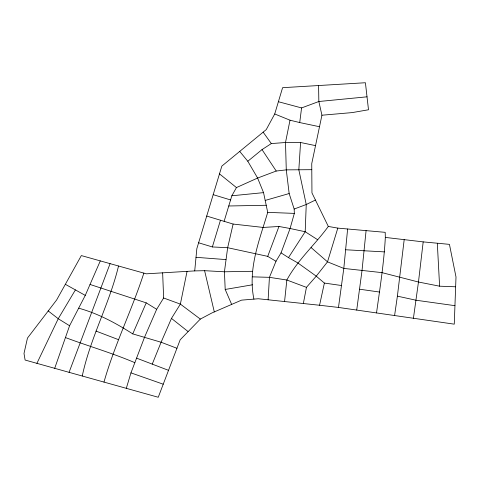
<?xml version="1.0" encoding="UTF-8"?>
<svg xmlns="http://www.w3.org/2000/svg" width="480" height="480" viewBox="0 0 480 480"><rect width="100%" height="100%" fill="white"/><g stroke="black" fill="none" stroke-linecap="round" stroke-linejoin="round"><path stroke-width="0.72" d="M268.122 299.79L269.424 277.338L276 261.258L281.046 252.864L290.082 228.498L294.342 213.39L294.168 209.04L289.164 193.542L286.278 169.872L285.498 142.506L290.004 120.192L274.722 113.976L266.25 129.6L221.844 166.098L196.842 248.634L194.718 270.906L146.382 273.816L81.336 255.582L56.628 299.97L27.462 338.088L24 353.46L25.11 360.042L158.25 397.26L180.18 339.792L200.328 319.08L211.95 312.93L241.554 300.138L258.294 298.752L319.56 305.25L338.478 307.434L454.266 324.162L456 276.978L449.442 244.368L423.186 241.884L385.326 237.414L385.206 232.338L337.812 228.114L328.314 226.44L311.958 192.9L311.742 163.62L321.93 115.218L318.84 101.508L318.594 85.536M376.524 312.93C380.004 287.838 384 262.74 385.326 237.414M253.908 299.112C247.662 268.998 259.266 240.75 267.72 212.37L263.544 192.63L257.616 178.05L247.806 161.256L262.026 149.604L271.326 143.574L285.498 142.506L300.576 142.494L298.83 169.782L306.24 204.516L305.196 231.738L288.492 257.622L281.046 252.864M338.478 307.434L343.806 268.416L347.622 228.99M366.084 230.634L362.022 270.504L356.718 310.068M284.562 301.536L286.848 280.014C297.666 259.926 315 244.746 328.314 226.44M404.19 239.64L397.392 296.148L394.59 315.54M423.186 241.884L418.47 282.024L413.418 318.264M317.706 239.766L305.196 231.738L290.082 228.498L278.964 226.47L263.244 227.442L233.118 224.052L227.652 247.704L224.43 271.788L225.198 289.458L231.66 304.416M319.512 126.726L299.718 122.562L301.578 107.928L318.84 101.508L367.02 96.822M303.354 303.528L306.444 287.358L316.248 276.162L327.51 261.846L337.812 228.114M187.062 271.362L180.366 304.11L171.468 318.402L161.106 342.24L152.244 364.122M319.56 305.25L324.378 283.068L316.248 276.162L297.774 262.89L288.492 257.622M82.26 376.014C90.258 337.986 109.512 303.684 118.524 266.004M274.722 113.976L282.594 87.684L365.412 82.74L368.502 109.77L352.2 112.59L321.93 115.218M126.3 388.326L130.95 372.87L144.57 337.164L156.678 309.3L163.632 297.996L162.642 272.832M198.612 242.784L212.364 246.948L220.464 220.218M224.106 221.322L231.846 195.78L236.442 187.572L257.616 178.05L276.228 171.036L286.278 169.872L311.79 169.686M103.98 382.086C114.528 344.76 131.97 309.954 143.856 273.108M54.702 368.31L69.576 325.746L85.266 295.392L100.296 260.892M69.072 372.33L110.082 263.64M276 261.258L267.72 256.368L278.964 226.47M176.94 348.282L161.106 342.24L132.744 333.888L146.214 302.856L90.03 284.454M36.906 363.336L58.236 318.72L75.408 289.902M315.438 200.034L306.24 204.516L294.168 209.04M265.194 200.424L289.164 193.542M225.198 289.458L252.486 284.796M231.846 195.78L263.544 192.63M194.718 270.906L204.606 270.69L224.43 271.788L252.252 271.302M228.756 205.986L266.22 205.272M252.348 276.846L269.424 277.338L286.848 280.014L306.444 287.358M311.1 247.572L327.51 261.846L343.806 268.416L381.99 272.634L418.47 282.024L439.602 286.194L455.64 286.788M267.72 212.37L294.342 213.39M345.768 249.774L384.438 251.886M212.364 246.948L227.652 247.704L267.72 256.368M196.014 257.316L225.948 259.59M454.944 305.676L416.022 300.228L397.392 296.148M359.712 289.224L379.542 292.05M324.378 283.068L341.64 285.54M300.576 142.494L315.528 145.638M290.004 120.192L299.718 122.562M278.388 101.718L301.578 107.928M213.192 194.67L230.586 199.938M206.712 216.054L233.118 224.052M78.66 308.172C98.088 313.488 115.848 323.1 132.744 333.888M65.448 337.56C88.494 346.2 112.188 352.992 134.838 362.676M130.95 372.87L163.23 384.204M163.632 297.996L180.366 304.11L200.328 319.08M95.988 331.068L118.56 339.684M136.566 358.14L168.522 370.338M65.346 284.304L85.266 295.392M146.214 302.856L156.678 309.3M69.576 325.746L58.236 318.72L48.15 310.89M171.468 318.402L187.998 331.5M219.492 173.88L236.442 187.572M239.736 151.428L247.806 161.256M263.148 132.15L271.326 143.574M262.026 149.604L276.228 171.036M204.606 270.69L214.302 311.916M437.322 243.3L439.602 286.194"/></g></svg>
